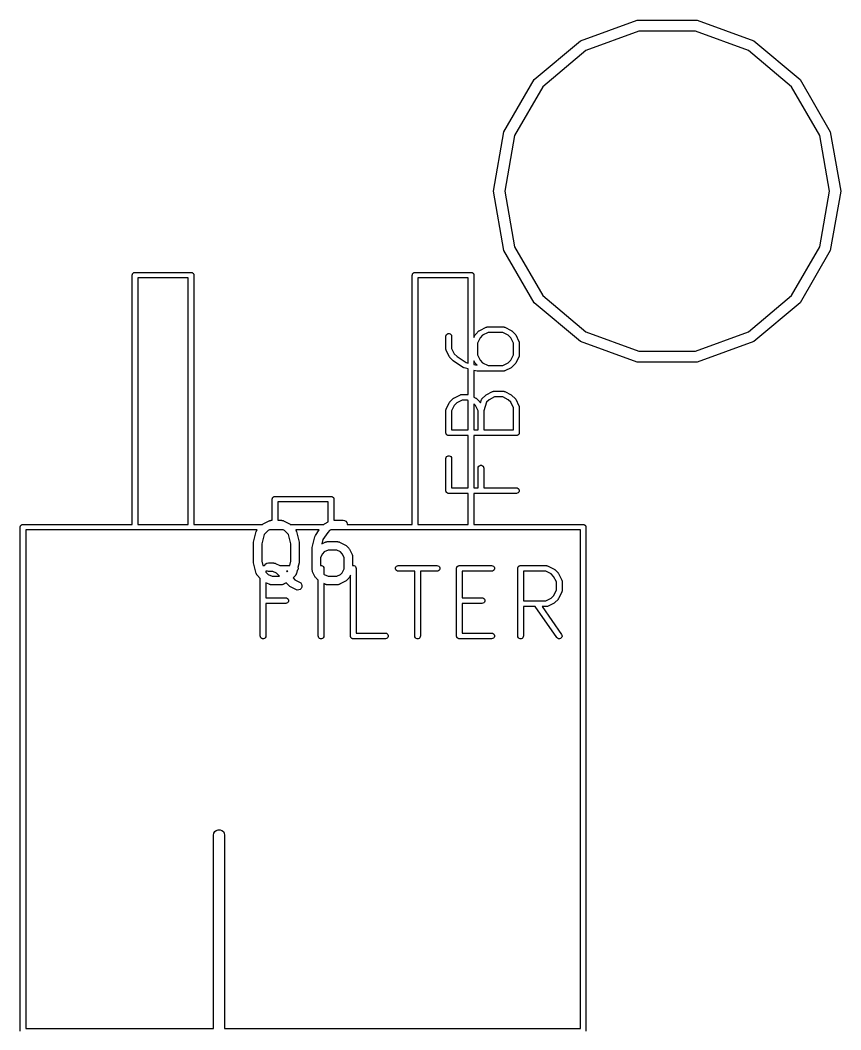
# Model space of a CAD drawing. Extents: x -2.2 to 86.5, y -78.6 to 9.2.
# Drawn here: x 61.45 to 76.1, y -17.98 to 0.05 of the extents above; entities that cross this region are included whole.
import ezdxf

# ---------------------------------------------------------------- set-up
doc = ezdxf.new("R2010")
doc.units = 0
doc.header["$MEASUREMENT"] = 0
doc.layers.add('BLACK', color=7, linetype='CONTINUOUS')

msp = doc.modelspace()

# ---------------------------------------------------------------- linework, layer by layer
at = {"layer": 'Black'}
for p, q in [((71.45, -0.31532), (72.4617, 0.0529)), ((72.4617, 0.0529), (73.5383, 0.0529)), ((73.5383, 0.0529), (74.55, -0.31532)), ((72.4964, -0.14406), (71.55, -0.48853)), ((73.5036, -0.14406), (72.4964, -0.14406)), ((74.45, -0.48853), (73.5036, -0.14406)), ((70.6253, -1.00736), (71.45, -0.31532)), ((74.55, -0.31532), (75.3747, -1.00736)), ((71.55, -0.48853), (70.7785, -1.13592)), ((75.2215, -1.13592), (74.45, -0.48853)), ((70.087, -1.93974), (70.6253, -1.00736)), ((75.3747, -1.00736), (75.913, -1.93974)), ((70.7785, -1.13592), (70.2749, -2.00814)), ((75.7251, -2.00814), (75.2215, -1.13592)), ((69.9, -3), (70.087, -1.93974)), ((75.913, -1.93974), (76.1, -3)), ((70.2749, -2.00814), (70.1, -3)), ((75.9, -3), (75.7251, -2.00814)), ((70.087, -4.06026), (69.9, -3)), ((70.1, -3), (70.2749, -3.99186)), ((75.7251, -3.99186), (75.9, -3)), ((76.1, -3), (75.913, -4.06026)), ((70.6253, -4.99264), (70.087, -4.06026)), ((70.2749, -3.99186), (70.7785, -4.86408)), ((75.2215, -4.86408), (75.7251, -3.99186)), ((75.913, -4.06026), (75.3747, -4.99264)), ((63.45, -4.5), (63.4508, -4.49569)), ((63.45, -8.95), (63.45, -4.5)), ((63.4508, -4.49132), (63.4523, -4.48721)), ((63.4508, -4.49569), (63.4508, -4.49132)), ((63.4523, -4.48721), (63.453, -4.4829)), ((63.453, -4.4829), (63.4552, -4.47911)), ((63.4552, -4.47911), (63.4567, -4.475)), ((63.4567, -4.475), (63.4595, -4.47165)), ((63.4595, -4.47165), (63.4617, -4.46786)), ((63.4617, -4.46786), (63.465, -4.46505)), ((63.465, -4.46505), (63.4679, -4.4617)), ((63.4679, -4.4617), (63.4716, -4.45951)), ((63.4716, -4.45951), (63.475, -4.4567)), ((63.475, -4.4567), (63.4791, -4.4552)), ((63.4791, -4.4552), (63.4829, -4.45301)), ((63.4829, -4.45301), (63.4872, -4.45226)), ((63.4872, -4.45226), (63.4913, -4.45076)), ((63.4913, -4.45076), (63.4957, -4.45076)), ((63.4957, -4.45076), (63.5, -4.45)), ((63.5, -4.45), (64.5, -4.45)), ((64.5, -4.45), (64.5043, -4.45076)), ((64.5043, -4.45076), (64.5087, -4.45076)), ((64.5087, -4.45076), (64.5128, -4.45226)), ((64.5128, -4.45226), (64.5171, -4.45301)), ((64.5171, -4.45301), (64.5209, -4.4552)), ((64.5209, -4.4552), (64.525, -4.4567)), ((64.525, -4.4567), (64.5284, -4.45951)), ((64.5284, -4.45951), (64.5321, -4.4617)), ((64.5321, -4.4617), (64.535, -4.46505)), ((64.535, -4.46505), (64.5383, -4.46786)), ((64.5383, -4.46786), (64.5405, -4.47165)), ((64.5405, -4.47165), (64.5433, -4.475)), ((64.5433, -4.475), (64.5448, -4.47911)), ((64.5448, -4.47911), (64.547, -4.4829)), ((64.547, -4.4829), (64.5477, -4.48721)), ((64.5477, -4.48721), (64.5492, -4.49132)), ((64.5492, -4.49132), (64.5492, -4.49569)), ((64.5492, -4.49569), (64.55, -4.5)), ((64.55, -4.5), (64.55, -8.95)), ((68.45, -4.5), (68.4508, -4.49569)), ((68.45, -8.95), (68.45, -4.5)), ((68.4508, -4.49132), (68.4523, -4.48721)), ((68.4508, -4.49569), (68.4508, -4.49132)), ((68.4523, -4.48721), (68.453, -4.4829)), ((68.453, -4.4829), (68.4552, -4.47911)), ((68.4552, -4.47911), (68.4567, -4.475)), ((68.4567, -4.475), (68.4595, -4.47165)), ((68.4595, -4.47165), (68.4617, -4.46786)), ((68.4617, -4.46786), (68.465, -4.46505)), ((68.465, -4.46505), (68.4679, -4.4617)), ((68.4679, -4.4617), (68.4716, -4.45951)), ((68.4716, -4.45951), (68.475, -4.4567)), ((68.475, -4.4567), (68.4791, -4.4552)), ((68.4791, -4.4552), (68.4829, -4.45301)), ((68.4829, -4.45301), (68.4872, -4.45226)), ((68.4872, -4.45226), (68.4913, -4.45076)), ((68.4913, -4.45076), (68.4957, -4.45076)), ((68.4957, -4.45076), (68.5, -4.45)), ((68.5, -4.45), (69.5, -4.45)), ((69.5, -4.45), (69.5043, -4.45076)), ((69.5043, -4.45076), (69.5087, -4.45076)), ((69.5087, -4.45076), (69.5128, -4.45226)), ((69.5128, -4.45226), (69.5171, -4.45301)), ((69.5171, -4.45301), (69.5209, -4.4552)), ((69.5209, -4.4552), (69.525, -4.4567)), ((69.525, -4.4567), (69.5284, -4.45951)), ((69.5284, -4.45951), (69.5321, -4.4617)), ((69.5321, -4.4617), (69.535, -4.46505)), ((69.535, -4.46505), (69.5383, -4.46786)), ((69.5383, -4.46786), (69.5405, -4.47165)), ((69.5405, -4.47165), (69.5433, -4.475)), ((69.5433, -4.475), (69.5448, -4.47911)), ((69.5448, -4.47911), (69.547, -4.4829)), ((69.547, -4.4829), (69.5477, -4.48721)), ((69.5477, -4.48721), (69.5492, -4.49132)), ((69.5492, -4.49132), (69.5492, -4.49569)), ((69.5492, -4.49569), (69.55, -4.5)), ((69.55, -4.5), (69.55, -5.61267)), ((63.55, -4.55), (63.55, -8.95)), ((64.45, -4.55), (63.55, -4.55)), ((64.45, -8.95), (64.45, -4.55)), ((68.55, -4.55), (68.55, -8.95)), ((69.45, -4.55), (68.55, -4.55)), ((69.45, -6.07015), (69.45, -4.55)), ((70.7785, -4.86408), (71.55, -5.51147)), ((74.45, -5.51147), (75.2215, -4.86408)), ((71.45, -5.68468), (70.6253, -4.99264)), ((75.3747, -4.99264), (74.55, -5.68468)), ((69.0502, -5.59002), (69.0533, -5.57265)), ((69.0533, -5.57265), (69.0621, -5.55737)), ((69.0621, -5.55737), (69.0756, -5.54603)), ((69.0756, -5.54603), (69.0922, -5.54)), ((69.0922, -5.54), (69.1099, -5.54)), ((69.1099, -5.54), (69.1264, -5.54603)), ((69.1264, -5.54603), (69.14, -5.55737)), ((69.14, -5.55737), (69.1488, -5.57265)), ((69.1488, -5.57265), (69.1518, -5.59002)), ((69.55, -5.61267), (69.5727, -5.56731)), ((69.5727, -5.56731), (69.5775, -5.56076)), ((69.5775, -5.56076), (69.5822, -5.5541)), ((69.5822, -5.5541), (69.6397, -5.49665)), ((69.6397, -5.49665), (69.6463, -5.49198)), ((69.6463, -5.49198), (69.6529, -5.48713)), ((69.6529, -5.48713), (69.7678, -5.42968)), ((69.7057, -5.57432), (69.6599, -5.62012)), ((69.8025, -5.52592), (69.7057, -5.57432)), ((69.7678, -5.42968), (69.7706, -5.42885)), ((69.7706, -5.42885), (69.7731, -5.42738)), ((69.7731, -5.42738), (69.779, -5.42635)), ((69.779, -5.42635), (69.7847, -5.42465)), ((69.7847, -5.42465), (69.7876, -5.42483)), ((69.7876, -5.42483), (69.7905, -5.42432)), ((69.7905, -5.42432), (70.0777, -5.42432)), ((70.0657, -5.52592), (69.8025, -5.52592)), ((70.1626, -5.57432), (70.0657, -5.52592)), ((70.0777, -5.42432), (70.0806, -5.42483)), ((70.0806, -5.42483), (70.0835, -5.42465)), ((70.0835, -5.42465), (70.0893, -5.42635)), ((70.0893, -5.42635), (70.0951, -5.42738)), ((70.0951, -5.42738), (70.0976, -5.42885)), ((70.0976, -5.42885), (70.1005, -5.42968)), ((70.1005, -5.42968), (70.2154, -5.48713)), ((70.2083, -5.62011), (70.1626, -5.57432)), ((70.2154, -5.48713), (70.2219, -5.49198)), ((70.2219, -5.49198), (70.2286, -5.49665)), ((70.2286, -5.49665), (70.286, -5.5541)), ((70.286, -5.5541), (70.2907, -5.56076)), ((70.2907, -5.56076), (70.2955, -5.56731)), ((70.2955, -5.56731), (70.353, -5.68221)), ((71.55, -5.51147), (72.4964, -5.85594)), ((73.5036, -5.85594), (74.45, -5.51147)), ((69.0502, -5.81983), (69.0502, -5.59002)), ((69.1518, -5.59002), (69.1518, -5.80784)), ((69.6599, -5.62012), (69.6115, -5.71692)), ((69.6115, -5.71692), (69.6115, -5.92275)), ((70.2567, -5.71692), (70.2083, -5.62011)), ((70.2567, -5.92274), (70.2567, -5.71692)), ((70.353, -5.68221), (70.3538, -5.68502)), ((70.3538, -5.68502), (70.3553, -5.68755)), ((70.3553, -5.68755), (70.3563, -5.69341)), ((70.3563, -5.69341), (70.358, -5.69912)), ((70.358, -5.69912), (70.3578, -5.70204)), ((70.3578, -5.70204), (70.3583, -5.70493)), ((70.3583, -5.70493), (70.3583, -5.93474)), ((72.4617, -6.0529), (71.45, -5.68468)), ((74.55, -5.68468), (73.5383, -6.0529)), ((69.0508, -5.82272), (69.0502, -5.81983)), ((69.0506, -5.82564), (69.0508, -5.82272)), ((69.0523, -5.83135), (69.0506, -5.82564)), ((69.0533, -5.83721), (69.0523, -5.83135)), ((69.0548, -5.83974), (69.0533, -5.83721)), ((69.0556, -5.84255), (69.0548, -5.83974)), ((69.1131, -5.95746), (69.0556, -5.84255)), ((69.1518, -5.80784), (69.2003, -5.90465)), ((69.2003, -5.90465), (69.2483, -5.95271)), ((69.6115, -5.92275), (69.6599, -6.01955)), ((70.2083, -6.01955), (70.2567, -5.92274)), ((70.3563, -5.94625), (70.3553, -5.95211)), ((70.358, -5.94055), (70.3563, -5.94625)), ((70.3583, -5.93474), (70.3578, -5.93762)), ((70.3578, -5.93762), (70.358, -5.94055)), ((72.4964, -5.85594), (73.5036, -5.85594)), ((69.1179, -5.96399), (69.1131, -5.95746)), ((69.1226, -5.97066), (69.1179, -5.96399)), ((69.18, -6.02811), (69.1226, -5.97066)), ((69.1841, -6.03099), (69.18, -6.02811)), ((69.1878, -6.03446), (69.1841, -6.03099)), ((69.3601, -6.14936), (69.1878, -6.03446)), ((69.2483, -5.95271), (69.4092, -6.05995)), ((69.4092, -6.05995), (69.45, -6.07015)), ((69.5727, -6.07236), (69.55, -6.027)), ((69.55, -6.027), (69.55, -6.09515)), ((69.55, -6.09515), (69.6057, -6.10908)), ((69.5775, -6.0789), (69.5727, -6.07236)), ((69.5822, -6.08556), (69.5775, -6.0789)), ((69.6057, -6.10908), (69.5822, -6.08556)), ((69.6599, -6.01955), (69.7057, -6.06534)), ((69.7057, -6.06534), (69.8025, -6.11375)), ((69.8025, -6.11375), (70.0657, -6.11375)), ((70.0657, -6.11375), (70.1626, -6.06534)), ((70.1626, -6.06534), (70.2083, -6.01955)), ((70.286, -6.08556), (70.2286, -6.14302)), ((70.2907, -6.07891), (70.286, -6.08556)), ((70.2955, -6.07236), (70.2907, -6.07891)), ((70.353, -5.95746), (70.2955, -6.07236)), ((70.3538, -5.95465), (70.353, -5.95746)), ((70.3553, -5.95211), (70.3538, -5.95465)), ((73.5383, -6.0529), (72.4617, -6.0529)), ((69.368, -6.15283), (69.3601, -6.14936)), ((69.376, -6.15638), (69.368, -6.15283)), ((69.45, -6.17488), (69.376, -6.15638)), ((69.45, -6.63125), (69.45, -6.17488)), ((69.6058, -6.21383), (69.55, -6.19988)), ((69.55, -6.19988), (69.55, -6.67694)), ((69.612, -6.21427), (69.6058, -6.21383)), ((69.6181, -6.21535), (69.612, -6.21427)), ((70.0777, -6.21535), (69.6181, -6.21535)), ((70.0806, -6.21484), (70.0777, -6.21535)), ((70.0835, -6.21501), (70.0806, -6.21484)), ((70.0893, -6.21332), (70.0835, -6.21501)), ((70.0951, -6.21228), (70.0893, -6.21332)), ((70.0976, -6.21082), (70.0951, -6.21228)), ((70.1005, -6.20998), (70.0976, -6.21082)), ((70.2154, -6.15253), (70.1005, -6.20998)), ((70.2219, -6.14768), (70.2154, -6.15253)), ((70.2286, -6.14302), (70.2219, -6.14768)), ((69.1932, -6.69363), (69.3081, -6.63618)), ((69.3081, -6.63618), (69.3109, -6.63535)), ((69.3109, -6.63535), (69.3135, -6.63388)), ((69.3135, -6.63388), (69.3193, -6.63285)), ((69.3193, -6.63285), (69.325, -6.63115)), ((69.325, -6.63115), (69.328, -6.63133)), ((69.328, -6.63133), (69.3309, -6.63082)), ((69.3309, -6.63082), (69.4458, -6.63082)), ((69.4458, -6.63082), (69.4486, -6.63133)), ((69.4486, -6.63133), (69.45, -6.63125)), ((69.6971, -6.70315), (69.7546, -6.6457)), ((69.7546, -6.6457), (69.7612, -6.64103)), ((69.7612, -6.64103), (69.7678, -6.63618)), ((69.7678, -6.63618), (69.8827, -6.57873)), ((69.8827, -6.57873), (69.8855, -6.57789)), ((69.8855, -6.57789), (69.888, -6.57643)), ((69.888, -6.57643), (69.8939, -6.5754)), ((69.8939, -6.5754), (69.8996, -6.5737)), ((69.8996, -6.5737), (69.9025, -6.57388)), ((69.9025, -6.57388), (69.9054, -6.57337)), ((69.9054, -6.57337), (70.0777, -6.57337)), ((70.0777, -6.57337), (70.0806, -6.57388)), ((70.0806, -6.57388), (70.0835, -6.5737)), ((70.0835, -6.5737), (70.0893, -6.5754)), ((70.0893, -6.5754), (70.0951, -6.57643)), ((70.0951, -6.57643), (70.0976, -6.57789)), ((70.0976, -6.57789), (70.1005, -6.57873)), ((70.1005, -6.57873), (70.2154, -6.63618)), ((70.2154, -6.63618), (70.2219, -6.64103)), ((70.2219, -6.64103), (70.2286, -6.6457)), ((70.2286, -6.6457), (70.286, -6.70315)), ((69.0556, -6.88871), (69.1131, -6.7738)), ((69.1131, -6.7738), (69.1179, -6.76726)), ((69.1179, -6.76726), (69.1226, -6.7606)), ((69.1226, -6.7606), (69.18, -6.70315)), ((69.2002, -6.82662), (69.1518, -6.92342)), ((69.18, -6.70315), (69.1867, -6.69848)), ((69.1867, -6.69848), (69.1932, -6.69363)), ((69.246, -6.78082), (69.2002, -6.82662)), ((69.3428, -6.73242), (69.246, -6.78082)), ((69.4338, -6.73242), (69.3428, -6.73242)), ((69.45, -6.74053), (69.4338, -6.73242)), ((69.45, -7.26279), (69.45, -6.74053)), ((69.55, -6.67694), (69.5834, -6.69363)), ((69.5764, -6.82662), (69.55, -6.80025)), ((69.55, -6.80025), (69.55, -7.26279)), ((69.6248, -6.92342), (69.5764, -6.82662)), ((69.5834, -6.69363), (69.5899, -6.69848)), ((69.5899, -6.69848), (69.5966, -6.70315)), ((69.5966, -6.70315), (69.654, -6.7606)), ((69.654, -6.7606), (69.6587, -6.76727)), ((69.6587, -6.76727), (69.6636, -6.77381)), ((69.6636, -6.77381), (69.6662, -6.77902)), ((69.6662, -6.77902), (69.6848, -6.72301)), ((69.6848, -6.72301), (69.6862, -6.72043)), ((69.6862, -6.72043), (69.687, -6.7176)), ((69.687, -6.7176), (69.6904, -6.71273)), ((69.6904, -6.71273), (69.6932, -6.70749)), ((69.6932, -6.70749), (69.6954, -6.70555)), ((69.6954, -6.70555), (69.6971, -6.70315)), ((69.7774, -6.76651), (69.7264, -6.91967)), ((69.8206, -6.72337), (69.7774, -6.76651)), ((69.9174, -6.67497), (69.8206, -6.72337)), ((70.0657, -6.67497), (69.9174, -6.67497)), ((70.1626, -6.72337), (70.0657, -6.67497)), ((70.2083, -6.76916), (70.1626, -6.72337)), ((70.2567, -6.86597), (70.2083, -6.76916)), ((70.286, -6.70315), (70.2907, -6.70981)), ((70.2907, -6.70981), (70.2955, -6.71635)), ((70.2955, -6.71635), (70.353, -6.83126)), ((70.353, -6.83126), (70.3538, -6.83407)), ((70.3538, -6.83407), (70.3553, -6.8366)), ((70.3553, -6.8366), (70.3563, -6.84246)), ((70.3563, -6.84246), (70.358, -6.84817)), ((70.358, -6.84817), (70.3578, -6.85109)), ((69.0502, -6.91143), (69.0508, -6.90854)), ((69.0502, -7.31359), (69.0502, -6.91143)), ((69.0506, -6.90562), (69.0523, -6.89991)), ((69.0508, -6.90854), (69.0506, -6.90562)), ((69.0523, -6.89991), (69.0533, -6.89405)), ((69.0533, -6.89405), (69.0548, -6.89152)), ((69.0548, -6.89152), (69.0556, -6.88871)), ((69.1518, -6.92342), (69.1518, -7.26279)), ((69.6248, -7.26279), (69.6248, -6.92342)), ((69.7264, -6.91967), (69.7264, -7.26279)), ((70.2567, -7.26279), (70.2567, -6.86597)), ((70.3578, -6.85109), (70.3583, -6.85398)), ((70.3583, -6.85398), (70.3583, -7.31359)), ((69.051, -7.31797), (69.0502, -7.31359)), ((69.051, -7.32242), (69.051, -7.31797)), ((69.0525, -7.32659), (69.051, -7.32242)), ((69.0533, -7.33097), (69.0525, -7.32659)), ((69.0555, -7.33482), (69.0533, -7.33097)), ((69.0571, -7.33899), (69.0555, -7.33482)), ((69.0599, -7.3424), (69.0571, -7.33899)), ((69.0621, -7.34625), (69.0599, -7.3424)), ((69.0655, -7.34911), (69.0621, -7.34625)), ((69.0684, -7.35251), (69.0655, -7.34911)), ((69.0722, -7.35473), (69.0684, -7.35251)), ((69.0756, -7.35759), (69.0722, -7.35473)), ((69.0798, -7.35911), (69.0756, -7.35759)), ((69.0837, -7.36133), (69.0798, -7.35911)), ((69.0881, -7.3621), (69.0837, -7.36133)), ((69.0922, -7.36362), (69.0881, -7.3621)), ((69.0967, -7.36362), (69.0922, -7.36362)), ((69.101, -7.3644), (69.0967, -7.36362)), ((69.45, -7.3644), (69.101, -7.3644)), ((69.1518, -7.26279), (69.45, -7.26279)), ((69.45, -8.29694), (69.45, -7.3644)), ((69.55, -7.26279), (69.6248, -7.26279)), ((70.3075, -7.3644), (69.55, -7.3644)), ((69.55, -7.3644), (69.55, -8.29694)), ((69.7264, -7.26279), (70.2567, -7.26279)), ((70.3119, -7.36362), (70.3075, -7.3644)), ((70.3164, -7.36362), (70.3119, -7.36362)), ((70.3205, -7.3621), (70.3164, -7.36362)), ((70.3249, -7.36133), (70.3205, -7.3621)), ((70.3288, -7.35911), (70.3249, -7.36133)), ((70.3329, -7.35759), (70.3288, -7.35911)), ((70.3364, -7.35473), (70.3329, -7.35759)), ((70.3402, -7.35251), (70.3364, -7.35473)), ((70.3431, -7.34911), (70.3402, -7.35251)), ((70.3465, -7.34625), (70.3431, -7.34911)), ((70.3487, -7.3424), (70.3465, -7.34625)), ((70.3515, -7.33899), (70.3487, -7.3424)), ((70.3531, -7.33482), (70.3515, -7.33899)), ((70.3553, -7.33097), (70.3531, -7.33482)), ((70.3561, -7.32659), (70.3553, -7.33097)), ((70.3576, -7.32242), (70.3561, -7.32659)), ((70.3583, -7.31359), (70.3576, -7.31797)), ((70.3576, -7.31797), (70.3576, -7.32242)), ((69.0533, -7.75584), (69.0621, -7.74056)), ((69.0621, -7.74056), (69.0756, -7.72922)), ((69.0756, -7.72922), (69.0922, -7.72319)), ((69.0922, -7.72319), (69.1099, -7.72319)), ((69.1099, -7.72319), (69.1264, -7.72922)), ((69.1264, -7.72922), (69.14, -7.74056)), ((69.14, -7.74056), (69.1488, -7.75584)), ((69.0502, -7.77321), (69.0533, -7.75584)), ((69.0502, -8.34774), (69.0502, -7.77321)), ((69.1488, -7.75584), (69.1518, -7.77321)), ((69.1518, -7.77321), (69.1518, -8.29694)), ((69.6248, -7.94557), (69.6278, -7.9282)), ((69.6278, -7.9282), (69.6367, -7.91292)), ((69.6367, -7.91292), (69.6502, -7.90158)), ((69.6502, -7.90158), (69.6667, -7.89554)), ((69.6667, -7.89554), (69.6844, -7.89554)), ((69.6844, -7.89554), (69.701, -7.90158)), ((69.701, -7.90158), (69.7145, -7.91292)), ((69.7145, -7.91292), (69.7233, -7.9282)), ((69.7233, -7.9282), (69.7264, -7.94557)), ((69.6248, -8.29694), (69.6248, -7.94557)), ((69.7264, -7.94557), (69.7264, -8.29694)), ((65.9567, -8.475), (65.9595, -8.47165)), ((65.9595, -8.47165), (65.9617, -8.46786)), ((65.9617, -8.46786), (65.965, -8.46505)), ((65.965, -8.46505), (65.9679, -8.4617)), ((65.9679, -8.4617), (65.9716, -8.45951)), ((65.9716, -8.45951), (65.975, -8.4567)), ((65.975, -8.4567), (65.9791, -8.4552)), ((65.9791, -8.4552), (65.9829, -8.45301)), ((65.9829, -8.45301), (65.9872, -8.45225)), ((65.9872, -8.45225), (65.9913, -8.45076)), ((65.9913, -8.45076), (65.9957, -8.45076)), ((65.9957, -8.45076), (66, -8.45)), ((66, -8.45), (67, -8.45)), ((67, -8.45), (67.0043, -8.45076)), ((67.0043, -8.45076), (67.0087, -8.45076)), ((67.0087, -8.45076), (67.0128, -8.45225)), ((67.0128, -8.45225), (67.0171, -8.45301)), ((67.0171, -8.45301), (67.0209, -8.4552)), ((67.0209, -8.4552), (67.025, -8.4567)), ((67.025, -8.4567), (67.0284, -8.45951)), ((67.0284, -8.45951), (67.0321, -8.4617)), ((67.0321, -8.4617), (67.035, -8.46505)), ((67.035, -8.46505), (67.0383, -8.46786)), ((67.0383, -8.46786), (67.0405, -8.47165)), ((67.0405, -8.47165), (67.0433, -8.475)), ((69.051, -8.35212), (69.0502, -8.34774)), ((69.051, -8.35656), (69.051, -8.35212)), ((69.0525, -8.36074), (69.051, -8.35656)), ((69.0533, -8.36511), (69.0525, -8.36074)), ((69.0555, -8.36896), (69.0533, -8.36511)), ((69.0571, -8.37314), (69.0555, -8.36896)), ((69.0599, -8.37654), (69.0571, -8.37314)), ((69.0621, -8.38039), (69.0599, -8.37654)), ((69.0655, -8.38325), (69.0621, -8.38039)), ((69.0684, -8.38665), (69.0655, -8.38325)), ((69.0722, -8.38887), (69.0684, -8.38665)), ((69.0756, -8.39173), (69.0722, -8.38887)), ((69.0798, -8.39325), (69.0756, -8.39173)), ((69.0837, -8.39547), (69.0798, -8.39325)), ((69.0881, -8.39625), (69.0837, -8.39547)), ((69.0922, -8.39777), (69.0881, -8.39625)), ((69.0967, -8.39777), (69.0922, -8.39777)), ((69.101, -8.39854), (69.0967, -8.39777)), ((69.45, -8.39854), (69.101, -8.39854)), ((69.1518, -8.29694), (69.45, -8.29694)), ((69.45, -8.95), (69.45, -8.39854)), ((69.55, -8.29694), (69.6248, -8.29694)), ((70.3075, -8.39854), (69.55, -8.39854)), ((69.55, -8.39854), (69.55, -8.95)), ((69.7264, -8.29694), (70.3075, -8.29694)), ((70.3075, -8.29694), (70.3249, -8.3)), ((70.3249, -8.39547), (70.3075, -8.39854)), ((70.3249, -8.3), (70.3402, -8.30882)), ((70.3402, -8.38665), (70.3249, -8.39547)), ((70.3402, -8.30882), (70.3515, -8.32234)), ((70.3515, -8.37314), (70.3402, -8.38665)), ((70.3515, -8.32234), (70.3576, -8.33892)), ((70.3576, -8.35656), (70.3515, -8.37314)), ((70.3576, -8.33892), (70.3576, -8.35656)), ((65.95, -8.5), (65.9508, -8.49569)), ((65.95, -8.87738), (65.95, -8.5)), ((65.9508, -8.49132), (65.9523, -8.48721)), ((65.9508, -8.49569), (65.9508, -8.49132)), ((65.9523, -8.48721), (65.953, -8.4829)), ((65.953, -8.4829), (65.9552, -8.47911)), ((65.9552, -8.47911), (65.9567, -8.475)), ((66.05, -8.55), (66.05, -8.87738)), ((66.95, -8.55), (66.05, -8.55)), ((66.95, -8.90543), (66.95, -8.55)), ((67.0433, -8.475), (67.0448, -8.47911)), ((67.0448, -8.47911), (67.047, -8.4829)), ((67.047, -8.4829), (67.0477, -8.48721)), ((67.0477, -8.48721), (67.0492, -8.49132)), ((67.0492, -8.49132), (67.0492, -8.49569)), ((67.0492, -8.49569), (67.05, -8.5)), ((67.05, -8.5), (67.05, -8.87738)), ((61.45, -9), (61.4508, -8.99569)), ((61.45, -18), (61.45, -9)), ((61.4508, -8.99132), (61.4523, -8.98721)), ((61.4508, -8.99569), (61.4508, -8.99132)), ((61.4523, -8.98721), (61.453, -8.9829)), ((61.453, -8.9829), (61.4552, -8.97911)), ((61.4552, -8.97911), (61.4567, -8.975)), ((61.4567, -8.975), (61.4595, -8.97165)), ((61.4595, -8.97165), (61.4617, -8.96786)), ((61.4617, -8.96786), (61.465, -8.96505)), ((61.465, -8.96505), (61.4679, -8.9617)), ((61.4679, -8.9617), (61.4716, -8.95951)), ((61.4716, -8.95951), (61.475, -8.9567)), ((61.475, -8.9567), (61.4791, -8.9552)), ((61.4791, -8.9552), (61.4829, -8.95301)), ((61.4829, -8.95301), (61.4872, -8.95225)), ((61.4872, -8.95225), (61.4913, -8.95076)), ((61.4913, -8.95076), (61.4957, -8.95076)), ((61.4957, -8.95076), (61.5, -8.95)), ((61.5, -8.95), (63.45, -8.95)), ((63.55, -8.95), (64.45, -8.95)), ((64.55, -8.95), (65.7773, -8.95)), ((65.7773, -8.95), (65.7803, -8.94697)), ((65.7803, -8.94697), (65.7901, -8.94007)), ((65.7901, -8.94007), (65.7998, -8.93292)), ((65.7998, -8.93292), (65.895, -8.8853)), ((65.895, -8.8853), (65.8992, -8.88407)), ((65.8992, -8.88407), (65.9029, -8.8819)), ((65.9029, -8.8819), (65.9116, -8.88038)), ((65.9116, -8.88038), (65.92, -8.87787)), ((65.92, -8.87787), (65.9243, -8.87813)), ((65.9243, -8.87813), (65.9286, -8.87738)), ((65.9286, -8.87738), (65.95, -8.87738)), ((66.05, -8.87738), (66.119, -8.87738)), ((66.119, -8.87738), (66.1233, -8.87813)), ((66.1233, -8.87813), (66.1276, -8.87787)), ((66.1276, -8.87787), (66.136, -8.88038)), ((66.136, -8.88038), (66.1447, -8.8819)), ((66.1447, -8.8819), (66.1484, -8.88407)), ((66.1484, -8.88407), (66.1526, -8.8853)), ((66.1526, -8.8853), (66.2478, -8.93292)), ((66.2478, -8.93292), (66.2575, -8.94008)), ((66.2575, -8.94008), (66.2673, -8.94697)), ((66.2673, -8.94697), (66.2704, -8.95)), ((66.2704, -8.95), (66.8725, -8.95)), ((66.8725, -8.95), (66.8755, -8.94697)), ((66.8755, -8.94697), (66.8854, -8.94008)), ((66.8854, -8.94008), (66.895, -8.93292)), ((66.895, -8.93292), (66.95, -8.90543)), ((67.05, -8.87738), (67.2143, -8.87738)), ((67.2143, -8.87738), (67.2399, -8.8819)), ((67.2399, -8.8819), (67.2625, -8.89493)), ((67.2625, -8.89493), (67.2792, -8.91488)), ((67.2792, -8.91488), (67.2881, -8.93936)), ((67.2881, -8.93936), (67.2881, -8.95)), ((67.2881, -8.95), (68.45, -8.95)), ((68.55, -8.95), (69.45, -8.95)), ((69.55, -8.95), (71.5, -8.95)), ((71.5, -8.95), (71.5043, -8.95076)), ((71.5043, -8.95076), (71.5087, -8.95076)), ((71.5087, -8.95076), (71.5128, -8.95225)), ((71.5128, -8.95225), (71.5171, -8.95301)), ((71.5171, -8.95301), (71.5209, -8.9552)), ((71.5209, -8.9552), (71.525, -8.9567)), ((71.525, -8.9567), (71.5284, -8.95951)), ((71.5284, -8.95951), (71.5321, -8.9617)), ((71.5321, -8.9617), (71.535, -8.96505)), ((71.535, -8.96505), (71.5383, -8.96786)), ((71.5383, -8.96786), (71.5405, -8.97165)), ((71.5405, -8.97165), (71.5433, -8.975)), ((71.5433, -8.975), (71.5448, -8.97911)), ((71.5448, -8.97911), (71.547, -8.9829)), ((71.547, -8.9829), (71.5477, -8.98721)), ((71.5477, -8.98721), (71.5492, -8.99132)), ((71.5492, -8.99132), (71.5492, -8.99569)), ((71.5492, -8.99569), (71.55, -9)), ((71.55, -9), (71.55, -18)), ((65.6791, -9.05), (61.55, -9.05)), ((61.55, -9.05), (61.55, -17.95)), ((65.6177, -9.26752), (65.6653, -9.07705)), ((65.6653, -9.07705), (65.6683, -9.07048)), ((65.6683, -9.07048), (65.6701, -9.06354)), ((65.6701, -9.06354), (65.6735, -9.05868)), ((65.6735, -9.05868), (65.6759, -9.05326)), ((65.6759, -9.05326), (65.6791, -9.05)), ((65.8058, -9.13358), (65.7655, -9.29495)), ((65.8778, -9.06164), (65.8058, -9.13358)), ((65.901, -9.05), (65.8778, -9.06164)), ((66.1466, -9.05), (65.901, -9.05)), ((66.1699, -9.06164), (66.1466, -9.05)), ((66.2418, -9.13358), (66.1699, -9.06164)), ((66.2821, -9.29495), (66.2418, -9.13358)), ((66.7892, -9.05), (66.3685, -9.05)), ((66.3685, -9.05), (66.3717, -9.05326)), ((66.3717, -9.05326), (66.3741, -9.05868)), ((66.3741, -9.05868), (66.3775, -9.06354)), ((66.3775, -9.06354), (66.3794, -9.07048)), ((66.3794, -9.07048), (66.3823, -9.07705)), ((66.3823, -9.07705), (66.4299, -9.26752)), ((66.6653, -9.36276), (66.713, -9.17229)), ((66.713, -9.17229), (66.7181, -9.16066)), ((66.7181, -9.16066), (66.7233, -9.14887)), ((66.7233, -9.14887), (66.7892, -9.05)), ((66.9392, -9.0954), (66.8553, -9.22127)), ((66.973, -9.06164), (66.9392, -9.0954)), ((66.9963, -9.05), (66.973, -9.06164)), ((71.45, -9.05), (66.9963, -9.05)), ((71.45, -17.95), (71.45, -9.05)), ((65.6155, -9.28571), (65.6171, -9.27668)), ((65.6155, -9.61905), (65.6155, -9.28571)), ((65.6171, -9.27668), (65.6177, -9.26752)), ((65.7655, -9.29495), (65.7655, -9.60981)), ((66.2821, -9.60981), (66.2821, -9.29495)), ((66.4299, -9.26752), (66.4305, -9.27668)), ((66.4305, -9.27668), (66.4321, -9.28571)), ((66.4321, -9.28571), (66.4321, -9.61905)), ((66.6631, -9.38095), (66.6647, -9.37192)), ((66.6647, -9.37192), (66.6653, -9.36276)), ((66.8553, -9.22127), (66.8368, -9.29537)), ((66.8368, -9.29537), (66.895, -9.26625)), ((66.895, -9.26625), (66.8992, -9.26502)), ((66.8992, -9.26502), (66.9029, -9.26286)), ((66.9029, -9.26286), (66.9116, -9.26133)), ((66.9116, -9.26133), (66.92, -9.25882)), ((66.92, -9.25882), (66.9243, -9.25908)), ((66.9243, -9.25908), (66.9286, -9.25833)), ((66.9286, -9.25833), (67.119, -9.25833)), ((67.119, -9.25833), (67.1233, -9.25908)), ((67.1233, -9.25908), (67.1276, -9.25882)), ((67.1276, -9.25882), (67.136, -9.26133)), ((67.136, -9.26133), (67.1447, -9.26286)), ((67.1447, -9.26286), (67.1484, -9.26502)), ((67.1484, -9.26502), (67.1526, -9.26625)), ((67.1526, -9.26625), (67.2478, -9.31387)), ((67.2478, -9.31387), (67.2575, -9.32103)), ((67.2575, -9.32103), (67.2673, -9.32792)), ((67.2673, -9.32792), (67.3149, -9.37554)), ((66.6631, -9.7619), (66.6631, -9.38095)), ((66.8474, -9.473), (66.8131, -9.54152)), ((66.8131, -9.54152), (66.8131, -9.68602)), ((66.8778, -9.44259), (66.8474, -9.473)), ((66.9463, -9.40833), (66.8778, -9.44259)), ((67.1013, -9.40833), (66.9463, -9.40833)), ((67.1699, -9.44259), (67.1013, -9.40833)), ((67.2003, -9.473), (67.1699, -9.44259)), ((67.2345, -9.54152), (67.2003, -9.473)), ((67.2345, -9.7442), (67.2345, -9.54152)), ((67.3149, -9.37554), (67.3218, -9.38537)), ((67.3218, -9.38537), (67.329, -9.39503)), ((67.329, -9.39503), (67.3766, -9.49027)), ((67.3766, -9.49027), (67.3778, -9.49441)), ((67.3778, -9.49441), (67.38, -9.49816)), ((67.38, -9.49816), (67.3815, -9.50682)), ((67.3815, -9.50682), (67.384, -9.51524)), ((67.384, -9.51524), (67.3838, -9.51955)), ((67.3838, -9.51955), (67.3845, -9.52381)), ((67.3845, -9.52381), (67.3845, -9.68696)), ((65.6171, -9.62808), (65.6155, -9.61905)), ((65.6177, -9.63724), (65.6171, -9.62808)), ((65.6653, -9.82771), (65.6177, -9.63724)), ((65.7655, -9.60981), (65.7845, -9.68574)), ((65.7845, -9.68574), (65.7873, -9.68525)), ((65.7873, -9.68525), (65.8129, -9.68525)), ((65.8129, -9.68525), (65.816, -9.67679)), ((65.816, -9.67679), (65.8327, -9.65683)), ((65.8327, -9.65683), (65.8553, -9.64381)), ((65.8553, -9.64381), (65.881, -9.63929)), ((65.881, -9.63929), (65.9762, -9.63929)), ((65.9762, -9.63929), (65.9804, -9.64004)), ((65.9804, -9.64004), (65.9848, -9.63978)), ((65.9848, -9.63978), (65.9932, -9.64228)), ((65.9932, -9.64228), (66.0018, -9.64381)), ((66.0018, -9.64381), (66.0056, -9.64597)), ((66.0056, -9.64597), (66.0097, -9.6472)), ((66.0097, -9.6472), (66.0858, -9.68525)), ((66.0858, -9.68525), (66.2633, -9.68525)), ((66.2633, -9.68525), (66.2821, -9.60981)), ((66.4299, -9.63724), (66.4092, -9.72005)), ((66.4092, -9.72005), (66.4118, -9.72723)), ((66.4118, -9.72723), (66.4118, -9.74487)), ((66.4305, -9.62808), (66.4299, -9.63724)), ((66.4321, -9.61905), (66.4305, -9.62808)), ((66.8131, -9.68602), (66.8302, -9.68602)), ((66.8302, -9.68602), (66.8468, -9.69205)), ((66.8468, -9.69205), (66.8603, -9.70339)), ((66.8603, -9.70339), (66.8691, -9.71867)), ((66.8691, -9.71867), (66.8722, -9.73605)), ((67.3845, -9.68696), (67.3871, -9.68602)), ((67.3871, -9.68602), (67.4047, -9.68602)), ((67.4047, -9.68602), (67.4213, -9.69205)), ((67.4213, -9.69205), (67.4348, -9.70339)), ((67.4348, -9.70339), (67.4437, -9.71867)), ((67.4437, -9.71867), (67.4467, -9.73605)), ((68.1502, -9.72723), (68.1563, -9.71065)), ((68.1502, -9.74487), (68.1502, -9.72723)), ((68.1563, -9.71065), (68.1676, -9.69713)), ((68.1676, -9.69713), (68.1829, -9.68831)), ((68.1829, -9.68831), (68.2003, -9.68525)), ((68.2003, -9.68525), (68.8897, -9.68525)), ((68.8897, -9.68525), (68.9071, -9.68831)), ((68.9071, -9.68831), (68.9223, -9.69713)), ((68.9223, -9.69713), (68.9337, -9.71065)), ((68.9337, -9.71065), (68.9397, -9.72723)), ((68.9397, -9.72723), (68.9397, -9.74487)), ((69.2411, -9.73605), (69.2418, -9.73167)), ((69.2418, -9.72723), (69.2433, -9.72305)), ((69.2418, -9.73167), (69.2418, -9.72723)), ((69.2433, -9.72305), (69.2441, -9.71867)), ((69.2441, -9.71867), (69.2463, -9.71482)), ((69.2463, -9.71482), (69.2479, -9.71065)), ((69.2479, -9.71065), (69.2507, -9.70724)), ((69.2507, -9.70724), (69.2529, -9.70339)), ((69.2529, -9.70339), (69.2563, -9.70054)), ((69.2563, -9.70054), (69.2592, -9.69713)), ((69.2592, -9.69713), (69.2631, -9.69491)), ((69.2631, -9.69491), (69.2665, -9.69205)), ((69.2665, -9.69205), (69.2706, -9.69053)), ((69.2706, -9.69053), (69.2745, -9.68831)), ((69.2745, -9.68831), (69.2789, -9.68754)), ((69.2789, -9.68754), (69.283, -9.68602)), ((69.283, -9.68602), (69.2875, -9.68602)), ((69.2875, -9.68602), (69.2919, -9.68525)), ((69.2919, -9.68525), (69.8664, -9.68525)), ((69.8664, -9.68525), (69.8838, -9.68831)), ((69.8838, -9.68831), (69.899, -9.69713)), ((69.899, -9.69713), (69.9104, -9.71065)), ((69.9104, -9.71065), (69.9164, -9.72723)), ((69.9164, -9.72723), (69.9164, -9.74487)), ((70.3327, -9.73605), (70.3334, -9.73167)), ((70.3334, -9.72723), (70.3349, -9.72305)), ((70.3334, -9.73167), (70.3334, -9.72723)), ((70.3349, -9.72305), (70.3357, -9.71867)), ((70.3357, -9.71867), (70.3379, -9.71482)), ((70.3379, -9.71482), (70.3395, -9.71065)), ((70.3395, -9.71065), (70.3423, -9.70724)), ((70.3423, -9.70724), (70.3445, -9.70339)), ((70.3445, -9.70339), (70.3479, -9.70054)), ((70.3479, -9.70054), (70.3508, -9.69713)), ((70.3508, -9.69713), (70.3546, -9.69491)), ((70.3546, -9.69491), (70.3581, -9.69205)), ((70.3581, -9.69205), (70.3622, -9.69053)), ((70.3622, -9.69053), (70.3661, -9.68831)), ((70.3661, -9.68831), (70.3705, -9.68754)), ((70.3705, -9.68754), (70.3746, -9.68602)), ((70.3746, -9.68602), (70.3791, -9.68602)), ((70.3791, -9.68602), (70.3835, -9.68525)), ((70.3835, -9.68525), (70.8431, -9.68525)), ((70.8431, -9.68525), (70.846, -9.68576)), ((70.846, -9.68576), (70.8489, -9.68558)), ((70.8489, -9.68558), (70.8546, -9.68728)), ((70.8546, -9.68728), (70.8604, -9.68831)), ((70.8604, -9.68831), (70.863, -9.68978)), ((70.863, -9.68978), (70.8658, -9.69061)), ((70.8658, -9.69061), (70.9807, -9.74806)), ((65.6683, -9.83428), (65.6653, -9.82771)), ((65.6701, -9.84122), (65.6683, -9.83428)), ((65.6735, -9.84608), (65.6701, -9.84122)), ((65.6759, -9.8515), (65.6735, -9.84608)), ((65.6809, -9.85667), (65.6759, -9.8515)), ((65.6851, -9.86256), (65.6809, -9.85667)), ((65.7365, -9.91396), (65.6851, -9.86256)), ((65.7365, -10.9425), (65.7365, -9.91396)), ((65.8381, -9.78685), (65.8381, -9.80342)), ((65.8671, -9.78685), (65.8381, -9.78685)), ((65.8381, -9.80342), (65.8778, -9.84312)), ((65.881, -9.78929), (65.8671, -9.78685)), ((65.8778, -9.84312), (65.9463, -9.87738)), ((65.9585, -9.78929), (65.881, -9.78929)), ((65.9463, -9.87738), (66.0808, -9.87738)), ((66.027, -9.82354), (65.9585, -9.78929)), ((66.0808, -9.87738), (66.027, -9.82354)), ((66.2024, -9.78685), (66.2143, -9.7987)), ((66.2261, -9.78685), (66.2024, -9.78685)), ((66.2143, -9.7987), (66.2261, -9.78685)), ((66.3626, -9.86256), (66.3204, -9.90476)), ((66.3204, -9.90476), (66.354, -9.93836)), ((66.3667, -9.85667), (66.3626, -9.86256)), ((66.3717, -9.8515), (66.3667, -9.85667)), ((66.3741, -9.84609), (66.3717, -9.8515)), ((66.3775, -9.84122), (66.3741, -9.84609)), ((66.3794, -9.83428), (66.3775, -9.84122)), ((66.3823, -9.82771), (66.3794, -9.83428)), ((66.3959, -9.77321), (66.3823, -9.82771)), ((66.4058, -9.76145), (66.3959, -9.77321)), ((66.4118, -9.74487), (66.4058, -9.76145)), ((66.6638, -9.76616), (66.6631, -9.7619)), ((66.6636, -9.77048), (66.6638, -9.76616)), ((66.6661, -9.7789), (66.6636, -9.77048)), ((66.6676, -9.78756), (66.6661, -9.7789)), ((66.6698, -9.7913), (66.6676, -9.78756)), ((66.671, -9.79545), (66.6698, -9.7913)), ((66.7186, -9.89068), (66.671, -9.79545)), ((66.7258, -9.90034), (66.7186, -9.89068)), ((66.7327, -9.91018), (66.7258, -9.90034)), ((66.7706, -9.9481), (66.7327, -9.91018)), ((66.8722, -9.73605), (66.8722, -9.83757)), ((66.8722, -9.83757), (66.8778, -9.84312)), ((66.8778, -9.84312), (66.9463, -9.87738)), ((66.9463, -9.87738), (67.1013, -9.87738)), ((67.1013, -9.87738), (67.1699, -9.84312)), ((67.1699, -9.84312), (67.2003, -9.81272)), ((67.2003, -9.81272), (67.2345, -9.7442)), ((67.3149, -9.91018), (67.2673, -9.95779)), ((67.3218, -9.90034), (67.3149, -9.91018)), ((67.329, -9.89068), (67.3218, -9.90034)), ((67.3451, -9.8584), (67.329, -9.89068)), ((67.3451, -10.9425), (67.3451, -9.8584)), ((67.4467, -9.73605), (67.4467, -10.8917)), ((68.1563, -9.76145), (68.1502, -9.74487)), ((68.1676, -9.77496), (68.1563, -9.76145)), ((68.1829, -9.78378), (68.1676, -9.77496)), ((68.2003, -9.78685), (68.1829, -9.78378)), ((68.4942, -9.78685), (68.2003, -9.78685)), ((68.4942, -10.9425), (68.4942, -9.78685)), ((68.8897, -9.78685), (68.5958, -9.78685)), ((68.5958, -9.78685), (68.5958, -10.9425)), ((68.9071, -9.78378), (68.8897, -9.78685)), ((68.9223, -9.77496), (68.9071, -9.78378)), ((68.9337, -9.76145), (68.9223, -9.77496)), ((68.9397, -9.74487), (68.9337, -9.76145)), ((69.2411, -10.9425), (69.2411, -9.73605)), ((69.8664, -9.78685), (69.3427, -9.78685)), ((69.3427, -9.78685), (69.3427, -10.2598)), ((69.8838, -9.78378), (69.8664, -9.78685)), ((69.899, -9.77496), (69.8838, -9.78378)), ((69.9104, -9.76145), (69.899, -9.77496)), ((69.9164, -9.74487), (69.9104, -9.76145)), ((70.3327, -10.9425), (70.3327, -9.73605)), ((70.4343, -9.78685), (70.4343, -10.3172)), ((70.8311, -9.78685), (70.4343, -9.78685)), ((70.9279, -9.83525), (70.8311, -9.78685)), ((70.9737, -9.88104), (70.9279, -9.83525)), ((71.0221, -9.97785), (70.9737, -9.88104)), ((70.9807, -9.74806), (70.9872, -9.75291)), ((70.9872, -9.75291), (70.9939, -9.75758)), ((70.9939, -9.75758), (71.0513, -9.81503)), ((71.0513, -9.81503), (71.056, -9.8217)), ((71.056, -9.8217), (71.0609, -9.82823)), ((71.0609, -9.82823), (71.1183, -9.94314)), ((65.895, -10.0195), (65.8381, -9.99098)), ((65.8381, -9.99098), (65.8381, -10.2598)), ((65.8992, -10.0207), (65.895, -10.0195)), ((65.9029, -10.0229), (65.8992, -10.0207)), ((65.9116, -10.0244), (65.9029, -10.0229)), ((65.92, -10.0269), (65.9116, -10.0244)), ((65.9243, -10.0266), (65.92, -10.0269)), ((65.9286, -10.0274), (65.9243, -10.0266)), ((66.119, -10.0274), (65.9286, -10.0274)), ((66.1233, -10.0266), (66.119, -10.0274)), ((66.1276, -10.0269), (66.1233, -10.0266)), ((66.136, -10.0244), (66.1276, -10.0269)), ((66.1447, -10.0229), (66.136, -10.0244)), ((66.1484, -10.0207), (66.1447, -10.0229)), ((66.1526, -10.0195), (66.1484, -10.0207)), ((66.1995, -9.99602), (66.1526, -10.0195)), ((66.2565, -10.053), (66.1995, -9.99602)), ((66.2663, -10.0599), (66.2565, -10.053)), ((66.276, -10.0671), (66.2663, -10.0599)), ((66.3712, -10.1147), (66.276, -10.0671)), ((66.354, -9.93836), (66.4383, -9.98054)), ((66.4383, -9.98054), (66.4592, -9.99605)), ((66.465, -10.0923), (66.4461, -10.1102)), ((66.4592, -9.99605), (66.4736, -10.0178)), ((66.4766, -10.069), (66.465, -10.0923)), ((66.4736, -10.0178), (66.4796, -10.0431)), ((66.4796, -10.0431), (66.4766, -10.069)), ((66.7706, -10.9425), (66.7706, -9.9481)), ((66.895, -10.0195), (66.8722, -10.0081)), ((66.8722, -10.0081), (66.8722, -10.9425)), ((66.8992, -10.0207), (66.895, -10.0195)), ((66.9029, -10.0229), (66.8992, -10.0207)), ((66.9116, -10.0244), (66.9029, -10.0229)), ((66.92, -10.0269), (66.9116, -10.0244)), ((66.9243, -10.0266), (66.92, -10.0269)), ((66.9286, -10.0274), (66.9243, -10.0266)), ((67.119, -10.0274), (66.9286, -10.0274)), ((67.1233, -10.0266), (67.119, -10.0274)), ((67.1276, -10.0269), (67.1233, -10.0266)), ((67.136, -10.0244), (67.1276, -10.0269)), ((67.1447, -10.0229), (67.136, -10.0244)), ((67.1484, -10.0207), (67.1447, -10.0229)), ((67.1526, -10.0195), (67.1484, -10.0207)), ((67.2478, -9.97184), (67.1526, -10.0195)), ((67.2575, -9.96468), (67.2478, -9.97184)), ((67.2673, -9.95779), (67.2575, -9.96468)), ((71.0221, -10.1262), (71.0221, -9.97785)), ((71.1183, -9.94314), (71.1192, -9.94595)), ((71.1192, -9.94595), (71.1206, -9.94848)), ((71.1206, -9.94848), (71.1216, -9.95434)), ((71.1216, -9.95434), (71.1233, -9.96005)), ((71.1233, -9.96005), (71.1232, -9.96297)), ((71.1232, -9.96297), (71.1237, -9.96586)), ((71.1237, -9.96586), (71.1237, -10.1382)), ((65.8381, -10.2598), (66.1894, -10.2598)), ((66.1894, -10.2598), (66.2068, -10.2628)), ((66.2068, -10.2628), (66.2221, -10.2717)), ((66.2221, -10.2717), (66.2334, -10.2852)), ((66.3962, -10.1221), (66.3712, -10.1147)), ((66.4222, -10.1206), (66.3962, -10.1221)), ((66.4461, -10.1102), (66.4222, -10.1206)), ((69.3427, -10.2598), (69.694, -10.2598)), ((69.694, -10.2598), (69.7114, -10.2628)), ((69.7114, -10.2628), (69.7267, -10.2717)), ((69.7267, -10.2717), (69.738, -10.2852)), ((70.8311, -10.3172), (70.9279, -10.2688)), ((70.9279, -10.2688), (70.9737, -10.223)), ((70.9737, -10.223), (71.0221, -10.1262)), ((71.0609, -10.2758), (71.056, -10.2824)), ((71.1183, -10.1609), (71.0609, -10.2758)), ((71.1192, -10.1581), (71.1183, -10.1609)), ((71.1206, -10.1556), (71.1192, -10.1581)), ((71.1216, -10.1497), (71.1206, -10.1556)), ((71.1233, -10.144), (71.1216, -10.1497)), ((71.1237, -10.1382), (71.1232, -10.1411)), ((71.1232, -10.1411), (71.1233, -10.144)), ((66.1894, -10.3614), (65.8381, -10.3614)), ((65.8381, -10.3614), (65.8381, -10.9425)), ((66.2068, -10.3583), (66.1894, -10.3614)), ((66.2221, -10.3495), (66.2068, -10.3583)), ((66.2334, -10.336), (66.2221, -10.3495)), ((66.2334, -10.2852), (66.2395, -10.3018)), ((66.2395, -10.3194), (66.2334, -10.336)), ((66.2395, -10.3018), (66.2395, -10.3194)), ((69.694, -10.3614), (69.3427, -10.3614)), ((69.3427, -10.3614), (69.3427, -10.8917)), ((69.7114, -10.3583), (69.694, -10.3614)), ((69.7267, -10.3495), (69.7114, -10.3583)), ((69.738, -10.336), (69.7267, -10.3495)), ((69.738, -10.2852), (69.7441, -10.3018)), ((69.7441, -10.3194), (69.738, -10.336)), ((69.7441, -10.3018), (69.7441, -10.3194)), ((70.4343, -10.3172), (70.8311, -10.3172)), ((70.6443, -10.4188), (70.4343, -10.4188)), ((70.4343, -10.4188), (70.4343, -10.9425)), ((71.0313, -10.9717), (70.6443, -10.4188)), ((70.8431, -10.4188), (70.7683, -10.4188)), ((70.7683, -10.4188), (71.1145, -10.9134)), ((70.846, -10.4183), (70.8431, -10.4188)), ((70.8489, -10.4185), (70.846, -10.4183)), ((70.8546, -10.4168), (70.8489, -10.4185)), ((70.8604, -10.4158), (70.8546, -10.4168)), ((70.863, -10.4143), (70.8604, -10.4158)), ((70.8658, -10.4135), (70.863, -10.4143)), ((70.9807, -10.356), (70.8658, -10.4135)), ((70.9872, -10.3511), (70.9807, -10.356)), ((70.9939, -10.3465), (70.9872, -10.3511)), ((71.0513, -10.289), (70.9939, -10.3465)), ((71.056, -10.2824), (71.0513, -10.289)), ((65.7395, -10.9599), (65.7365, -10.9425)), ((65.7483, -10.9752), (65.7395, -10.9599)), ((65.7619, -10.9865), (65.7483, -10.9752)), ((65.7784, -10.9926), (65.7619, -10.9865)), ((65.7961, -10.9926), (65.7784, -10.9926)), ((65.8127, -10.9865), (65.7961, -10.9926)), ((65.8262, -10.9752), (65.8127, -10.9865)), ((65.835, -10.9599), (65.8262, -10.9752)), ((65.8381, -10.9425), (65.835, -10.9599)), ((66.7737, -10.9599), (66.7706, -10.9425)), ((66.7825, -10.9752), (66.7737, -10.9599)), ((66.796, -10.9865), (66.7825, -10.9752)), ((66.8126, -10.9926), (66.796, -10.9865)), ((66.8302, -10.9926), (66.8126, -10.9926)), ((66.8468, -10.9865), (66.8302, -10.9926)), ((66.8603, -10.9752), (66.8468, -10.9865)), ((66.8691, -10.9599), (66.8603, -10.9752)), ((66.8722, -10.9425), (66.8691, -10.9599)), ((67.3459, -10.9469), (67.3451, -10.9425)), ((67.3459, -10.9514), (67.3459, -10.9469)), ((67.3474, -10.9555), (67.3459, -10.9514)), ((67.3482, -10.9599), (67.3474, -10.9555)), ((67.3504, -10.9638), (67.3482, -10.9599)), ((67.3519, -10.9679), (67.3504, -10.9638)), ((67.3548, -10.9714), (67.3519, -10.9679)), ((67.357, -10.9752), (67.3548, -10.9714)), ((67.3604, -10.9781), (67.357, -10.9752)), ((67.3633, -10.9815), (67.3604, -10.9781)), ((67.3671, -10.9837), (67.3633, -10.9815)), ((67.3705, -10.9865), (67.3671, -10.9837)), ((67.3747, -10.9881), (67.3705, -10.9865)), ((67.3786, -10.9903), (67.3747, -10.9881)), ((67.3829, -10.9911), (67.3786, -10.9903)), ((67.3871, -10.9926), (67.3829, -10.9911)), ((67.3916, -10.9926), (67.3871, -10.9926)), ((67.3959, -10.9933), (67.3916, -10.9926)), ((67.9705, -10.9933), (67.3959, -10.9933)), ((67.4467, -10.8917), (67.9705, -10.8917)), ((67.9705, -10.8917), (67.9878, -10.8948)), ((67.9878, -10.9903), (67.9705, -10.9933)), ((67.9878, -10.8948), (68.0031, -10.9036)), ((68.0031, -10.9815), (67.9878, -10.9903)), ((68.0031, -10.9036), (68.0144, -10.9171)), ((68.0144, -10.9679), (68.0031, -10.9815)), ((68.0144, -10.9171), (68.0205, -10.9337)), ((68.0205, -10.9514), (68.0144, -10.9679)), ((68.0205, -10.9337), (68.0205, -10.9514)), ((68.4972, -10.9599), (68.4942, -10.9425)), ((68.5061, -10.9752), (68.4972, -10.9599)), ((68.5196, -10.9865), (68.5061, -10.9752)), ((68.5362, -10.9926), (68.5196, -10.9865)), ((68.5538, -10.9926), (68.5362, -10.9926)), ((68.5704, -10.9865), (68.5538, -10.9926)), ((68.5839, -10.9752), (68.5704, -10.9865)), ((68.5927, -10.9599), (68.5839, -10.9752)), ((68.5958, -10.9425), (68.5927, -10.9599)), ((69.2418, -10.9469), (69.2411, -10.9425)), ((69.2418, -10.9514), (69.2418, -10.9469)), ((69.2433, -10.9555), (69.2418, -10.9514)), ((69.2441, -10.9599), (69.2433, -10.9555)), ((69.2463, -10.9638), (69.2441, -10.9599)), ((69.2479, -10.9679), (69.2463, -10.9638)), ((69.2507, -10.9714), (69.2479, -10.9679)), ((69.2529, -10.9752), (69.2507, -10.9714)), ((69.2563, -10.9781), (69.2529, -10.9752)), ((69.2592, -10.9815), (69.2563, -10.9781)), ((69.2631, -10.9837), (69.2592, -10.9815)), ((69.2665, -10.9865), (69.2631, -10.9837)), ((69.2706, -10.9881), (69.2665, -10.9865)), ((69.2745, -10.9903), (69.2706, -10.9881)), ((69.2789, -10.9911), (69.2745, -10.9903)), ((69.283, -10.9926), (69.2789, -10.9911)), ((69.2875, -10.9926), (69.283, -10.9926)), ((69.2919, -10.9933), (69.2875, -10.9926)), ((69.8664, -10.9933), (69.2919, -10.9933)), ((69.3427, -10.8917), (69.8664, -10.8917)), ((69.8664, -10.8917), (69.8838, -10.8948)), ((69.8838, -10.9903), (69.8664, -10.9933)), ((69.8838, -10.8948), (69.899, -10.9036)), ((69.899, -10.9815), (69.8838, -10.9903)), ((69.899, -10.9036), (69.9104, -10.9171)), ((69.9104, -10.9679), (69.899, -10.9815)), ((69.9104, -10.9171), (69.9164, -10.9337)), ((69.9164, -10.9514), (69.9104, -10.9679)), ((69.9164, -10.9337), (69.9164, -10.9514)), ((70.3357, -10.9599), (70.3327, -10.9425)), ((70.3445, -10.9752), (70.3357, -10.9599)), ((70.3581, -10.9865), (70.3445, -10.9752)), ((70.3746, -10.9926), (70.3581, -10.9865)), ((70.3923, -10.9926), (70.3746, -10.9926)), ((70.4089, -10.9865), (70.3923, -10.9926)), ((70.4224, -10.9752), (70.4089, -10.9865)), ((70.4312, -10.9599), (70.4224, -10.9752)), ((70.4343, -10.9425), (70.4312, -10.9599)), ((71.0437, -10.9842), (71.0313, -10.9717)), ((71.0597, -10.9916), (71.0437, -10.9842)), ((71.0773, -10.9932), (71.0597, -10.9916)), ((71.0943, -10.9886), (71.0773, -10.9932)), ((71.1088, -10.9785), (71.0943, -10.9886)), ((71.1189, -10.964), (71.1088, -10.9785)), ((71.1145, -10.9134), (71.122, -10.9294)), ((71.1235, -10.947), (71.1189, -10.964)), ((71.122, -10.9294), (71.1235, -10.947)), ((64.9234, -14.4357), (64.95, -14.4134)), ((64.95, -14.4134), (64.9826, -14.4015)), ((64.9826, -14.4015), (65.0174, -14.4015)), ((65.0174, -14.4015), (65.05, -14.4134)), ((65.05, -14.4134), (65.0766, -14.4357)), ((64.9, -14.5), (64.906, -14.4658)), ((64.9, -17.95), (64.9, -14.5)), ((64.906, -14.4658), (64.9234, -14.4357)), ((65.0766, -14.4357), (65.094, -14.4658)), ((65.094, -14.4658), (65.1, -14.5)), ((65.1, -14.5), (65.1, -17.95)), ((61.55, -17.95), (64.9, -17.95)), ((65.1, -17.95), (71.45, -17.95))]:
    msp.add_line(p, q, dxfattribs=at)

doc.saveas('drawing.dxf')
